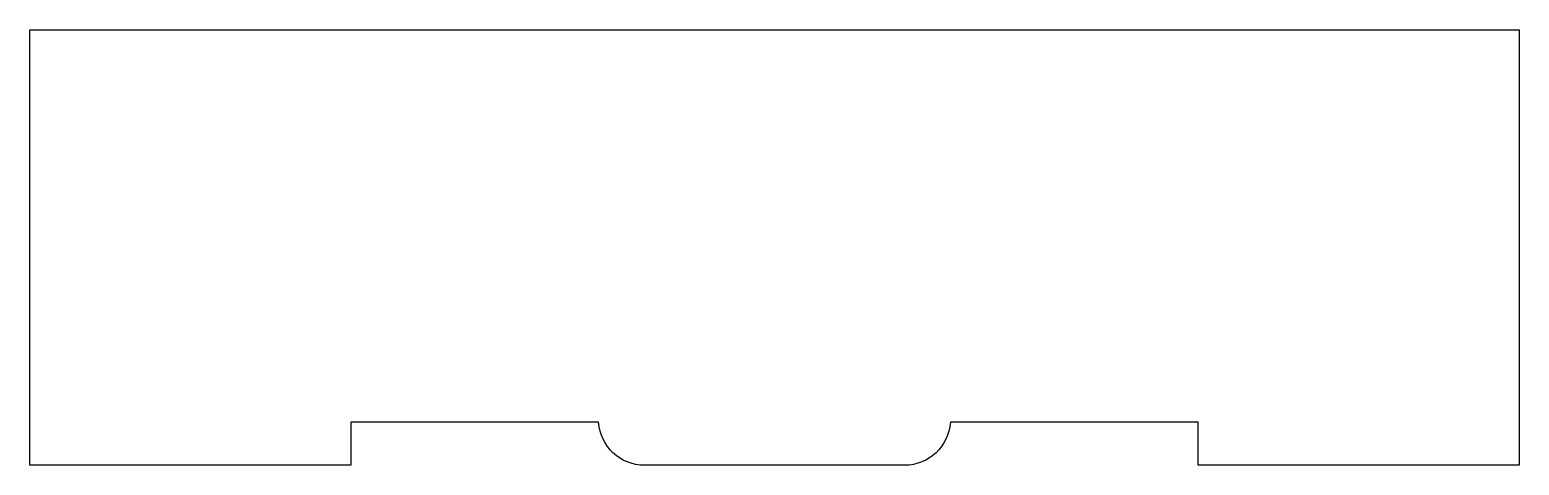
# Model space of a CAD drawing. Header units: millimetres. Extents: x -102 to 28, y -1 to 37.
import ezdxf

# ---------------------------------------------------------------- set-up
doc = ezdxf.new("R2010")
doc.units = ezdxf.units.MM
doc.layers.get('0').update_dxf_attribs({"linetype": 'CONTINUOUS'})

msp = doc.modelspace()

# ---------------------------------------------------------------- linework, layer by layer
msp.add_lwpolyline([(-102, 37.33), (28, 37.33), (28, -0.67), (-0.02, -0.67), (-0.02, 3.08), (-21.65, 3.08, -0.396012), (-25.64, -0.67), (-48.36, -0.67, -0.396012), (-52.35, 3.08), (-73.98, 3.08), (-73.98, -0.67), (-102, -0.67)], format="xyb", close=True)

doc.saveas('drawing.dxf')
